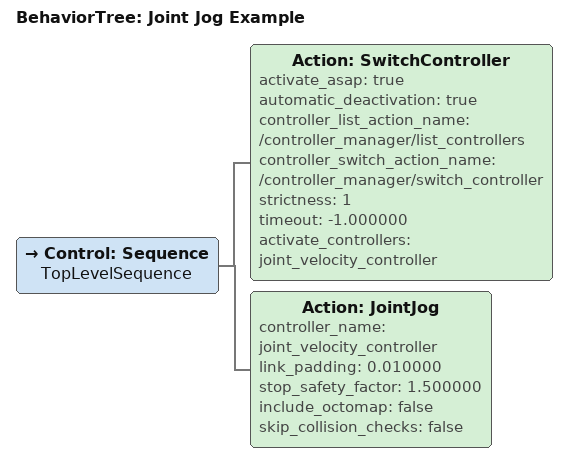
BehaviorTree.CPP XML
<?xml version="1.0" encoding="UTF-8" ?>
<root BTCPP_format="4" main_tree_to_execute="Joint Jog Example">
  <BehaviorTree ID="Joint Jog Example" _description="">
    <Control ID="Sequence" name="TopLevelSequence">
      <Action
        ID="SwitchController"
        activate_asap="true"
        automatic_deactivation="true"
        controller_list_action_name="/controller_manager/list_controllers"
        controller_switch_action_name="/controller_manager/switch_controller"
        strictness="1"
        timeout="-1.000000"
        activate_controllers="joint_velocity_controller"
      />
      <Action
        ID="JointJog"
        controller_name="joint_velocity_controller"
        link_padding="0.010000"
        stop_safety_factor="1.500000"
        include_octomap="false"
        skip_collision_checks="false"
      />
    </Control>
  </BehaviorTree>
</root>
